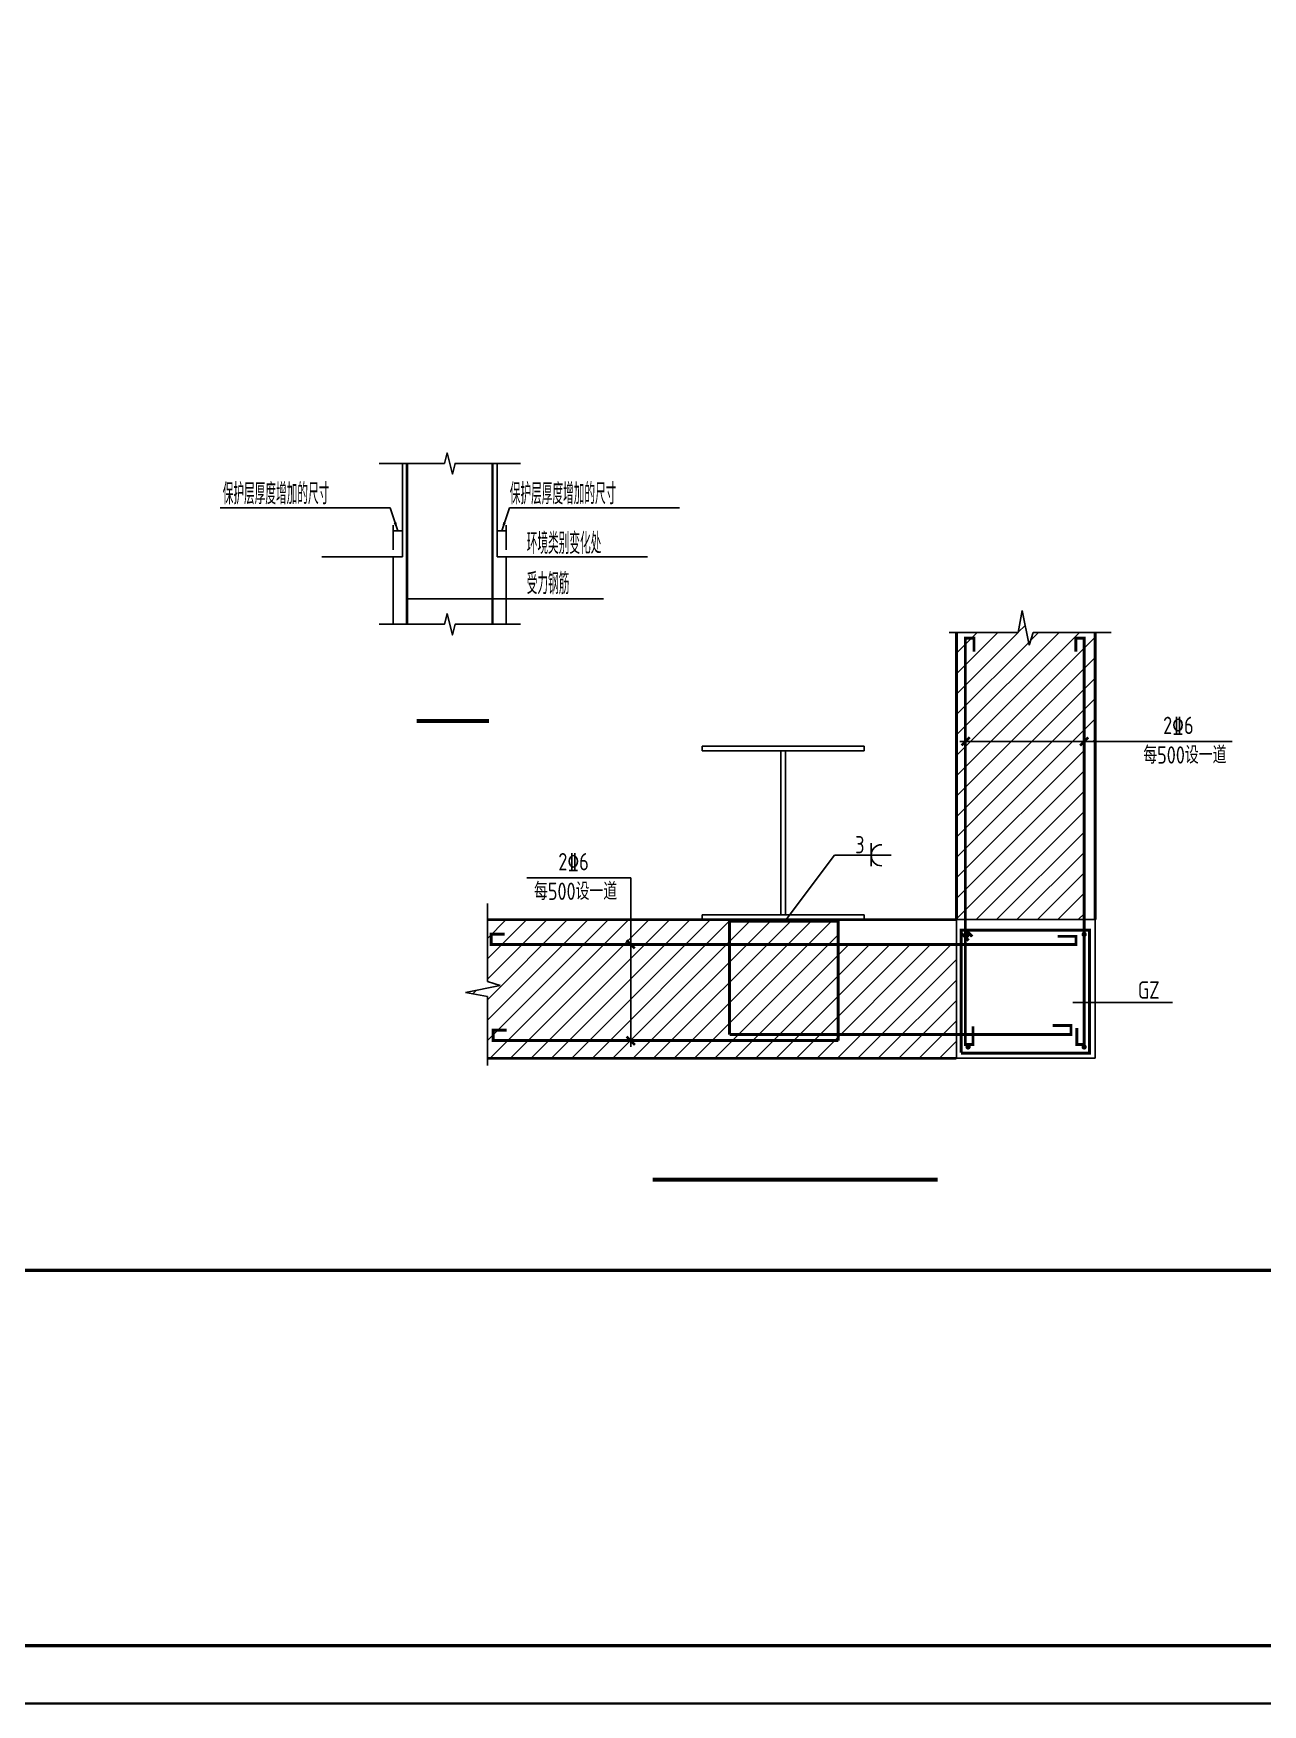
# Model space of a CAD drawing. Extents: x 447413 to 2975780, y -1432727 to 1301644.
# Drawn here: x 2679547 to 2711463, y 250359 to 293757 of the extents above; entities that cross this region are included whole.
import ezdxf

# ---------------------------------------------------------------- set-up
doc = ezdxf.new("R2010")
doc.units = 0
doc.header["$LTSCALE"] = 1000
doc.header["$MEASUREMENT"] = 0
doc.linetypes.add('HIDDEN', pattern=[7, 5, -2])
for name, color, linetype in [('AXIS', 3, 'Continuous'), ('GL', 160, 'Continuous'), ('OTHER', 7, 'Continuous'), ('PUB-DIM', 3, 'Continuous'), ('PUB_DIM', 3, 'Continuous'), ('SHM', 7, 'Continuous'), ('图框', 253, 'Continuous')]:
    doc.layers.add(name, color=color, linetype=linetype)
doc.styles.add('_HZTXT', font='tssdeng.shx', dxfattribs={"width": 0.7, "bigfont": 'HZTXT.shx'})
doc.styles.add('DIM_FONT', font='SIMPLEX', dxfattribs={"width": 0.8})
doc.styles.add('TSSD_Dimension', font='sysz.shx', dxfattribs={"width": 0.7, "bigfont": 'syfs.shx'})
doc.dimstyles.new('normal', dxfattribs={"dimtxt": 300, "dimasz": 2, "dimexe": 250, "dimexo": 300, "dimgap": 150, "dimtad": 1, "dimdec": 0, "dimzin": 0, "dimdsep": 46, "dimtxsty": 'DIM_FONT', "dimcen": 0.09, "dimclrt": 7, "dimadec": 0, "dimazin": 0, "dimtfac": 1, "dimtdec": 0, "dimtix": 1, "dimtmove": 2, "dimatfit": 3, "dimfxl": 0, "dimtolj": 1, "dimtzin": 0, "dimarcsym": 0})
pattern_1 = [(45, (31747.06, -65563.13), (-176.7767, 176.7767), [])]

# ---------------------------------------------------------------- blocks, each defined once
blk = doc.blocks.new('A$C6B0021A6')
at = {"layer": '图框', "color": 2, "const_width": 40, "elevation": -84000}
blk.add_lwpolyline([(20, 84120), (118920, 84120), (118920, 20), (20, 20)], close=True, dxfattribs=at)
at = {"layer": '图框', "color": 153, "const_width": 58, "elevation": -84000}
for points in [[(111420, 1020), (2520, 1020), (2520, 83120), (111420, 83120)], [(111420, 83120), (117920, 83120), (117920, 1020), (111420, 1020)]]:
    blk.add_lwpolyline(points, close=True, dxfattribs=at)
blk = doc.blocks.new('*D59')
at = {"layer": 'Defpoints', "color": 0, "ltscale": 99, "transparency": 16777216}
for p in [(-268112, 295206), (-268271, 294880), (-268112, 294880)]:
    blk.add_point(p, dxfattribs=at)
at = {"layer": 'SHM', "color": 0, "lineweight": -2, "ltscale": 99, "transparency": 16777216}
for p, q in [((-268271, 294880), (-268271, 295306)), ((-268270, 295206), (-268113, 295206)), ((-268112, 294880), (-268112, 295306))]:
    blk.add_line(p, q, dxfattribs=at)
at = {"layer": 'SHM', "color": 0, "ltscale": 99, "transparency": 16777216}
for points in [[(-268270, 295206), (-268270, 295206), (-268271, 295206)], [(-268113, 295206), (-268113, 295206), (-268112, 295206)]]:
    blk.add_solid(points, dxfattribs=at)
blk = doc.blocks.new('*D60')
at = {"layer": 'Defpoints', "color": 0, "ltscale": 99, "transparency": 16777216}
for p in [(-266473, 295206), (-266473, 294880), (-266314, 294880)]:
    blk.add_point(p, dxfattribs=at)
at = {"layer": 'SHM', "color": 0, "lineweight": -2, "ltscale": 99, "transparency": 16777216}
for p, q in [((-266473, 294880), (-266473, 295306)), ((-266315, 295206), (-266472, 295206)), ((-266314, 294880), (-266314, 295306))]:
    blk.add_line(p, q, dxfattribs=at)
at = {"layer": 'SHM', "color": 0, "ltscale": 99, "transparency": 16777216}
for points in [[(-266472, 295206), (-266472, 295206), (-266473, 295206)], [(-266315, 295206), (-266315, 295206), (-266314, 295206)]]:
    blk.add_solid(points, dxfattribs=at)
blk = doc.blocks.new('A$C000444F6')
h = blk.add_hatch()
h.set_pattern_fill('ANSI31', color=256, scale=2000, style=0)
h.set_pattern_definition(pattern_1)
h.paths.add_polyline_path([(10579, 7623), (12826, 7623), (12826, 9510), (11756, 9510), (11686, 9290), (11566, 9890), (11496, 9510), (10426, 9510), (10426, 4539), (10579, 4539)])
h.paths.add_polyline_path([(10579, 4539), (12635, 4539), (12635, 7623), (10586, 7623), (10579, 7616)], flags=16)
h = blk.add_hatch()
h.set_pattern_fill('ANSI31', color=256, scale=2000, style=0)
h.set_pattern_definition(pattern_1)
h.paths.add_polyline_path([(8380, 4106), (8380, 2548), (10426, 2548), (10426, 4106)])
h.paths.add_polyline_path([(6499, 2548), (8380, 2548), (8380, 4106), (6499, 4106)], flags=17)
h.paths.add_polyline_path([(4788, 2444), (8380, 2444), (8380, 2548), (6499, 2548), (6499, 4106), (4788, 4106)], flags=17)
h.paths.add_polyline_path([(4788, 4539), (4788, 4110), (4793, 4106), (6499, 4106), (6499, 4539)], flags=17)
h.paths.add_polyline_path([(8380, 4106), (8380, 4508), (6499, 4508), (6499, 4106)], flags=17)
h.paths.add_polyline_path([(2307, 4539), (2307, 3469), (2527, 3399), (1927, 3279), (2307, 3209), (2307, 2139), (10426, 2139), (10426, 2548), (8380, 2548), (8380, 2444), (4788, 2444), (4788, 2441), (4785, 2444), (4788, 2444), (4788, 4539)])
for p, q in [((10483, 7623), (15199, 7623)), ((2988, 5263), (4788, 5263)), ((4788, 2338), (4788, 5263))]:
    blk.add_line(p, q)
at = {"const_width": 45}
for points in [[(10515, 7553), (10656, 7694)], [(12565, 7553), (12706, 7694)], [(10426, 4539), (2307, 4539)], [(4859, 4040), (4717, 4181)], [(4859, 2370), (4717, 2512)], [(10426, 2139), (2307, 2139)]]:
    blk.add_lwpolyline(points, dxfattribs=at)
at = {"layer": 'AXIS'}
for p, q in [((8949, 5862), (8949, 5461)), ((7480, 4542), (8315, 5655)), ((8315, 5655), (9297, 5655)), ((12442, 3103), (14165, 3103))]:
    blk.add_line(p, q, dxfattribs=at)
at = {"layer": 'AXIS', "const_width": 50}
for points in [[(10729, 9177), (10729, 9410), (10579, 9410), (10579, 2378), (10712, 2378), (10712, 2692)], [(12493, 9177), (12493, 9410), (12635, 9410), (12635, 2378), (12511, 2378), (12511, 2661)], [(8380, 2444), (8380, 2444), (8380, 2444), (8380, 2444), (8380, 4508), (6499, 4508), (6499, 2548)], [(2603, 4287), (2370, 4287), (2370, 4106), (12495, 4106), (12495, 4250), (12181, 4250)], [(2640, 2626), (2407, 2626), (2407, 2444), (8380, 2444)], [(6499, 2548), (12408, 2548), (12408, 2706), (12094, 2706)]]:
    blk.add_lwpolyline(points, dxfattribs=at)
at = {"layer": 'AXIS'}
blk.add_arc((9132, 5652), 183, 90, 270, dxfattribs=at)
at = {"layer": 'GL'}
for p, q in [((10426, 9510), (10426, 4539)), ((12826, 9510), (12826, 4539)), ((6026, 7539), (6026, 7459)), ((6026, 7539), (8826, 7539)), ((8826, 7539), (8826, 7459)), ((6026, 7459), (8826, 7459)), ((7386, 4619), (7386, 7459)), ((7466, 4619), (7466, 7459)), ((2307, 4539), (12826, 4539)), ((6026, 4539), (6026, 4619)), ((6026, 4619), (8826, 4619)), ((8826, 4539), (8826, 4619)), ((10426, 2139), (10426, 4539)), ((12826, 2139), (12826, 4539)), ((2307, 2139), (12826, 2139))]:
    blk.add_line(p, q, dxfattribs=at)
at = {"layer": 'GL', "const_width": 50}
for points in [[(10426, 4539), (10426, 9510)], [(12826, 4539), (12826, 9510)]]:
    blk.add_lwpolyline(points, dxfattribs=at)
at = {"layer": 'OTHER'}
for p, q in [((11496, 9510), (11566, 9890)), ((11566, 9890), (11686, 9290)), ((10298, 9510), (11496, 9510)), ((11686, 9290), (11756, 9510)), ((11756, 9510), (13106, 9510)), ((2307, 3469), (2307, 4819)), ((1927, 3279), (2527, 3399)), ((2307, 3209), (1927, 3279)), ((2527, 3399), (2307, 3469)), ((2307, 2011), (2307, 3209))]:
    blk.add_line(p, q, dxfattribs=at)
at = {"layer": 'PUB-DIM', "const_width": 50}
for points in [[(10509, 2233), (10509, 4357), (12731, 4357), (12731, 2227), (10502, 2227)], [(10571, 4374), (10698, 4246)], [(10509, 4304), (10636, 4176)]]:
    blk.add_lwpolyline(points, dxfattribs=at)
at = {"layer": 'PUB-DIM', "const_width": 45}
for points in [[(10605, 4242, 1), (10605, 4287, 1)], [(12637, 4259, 1), (12637, 4304, 1)], [(10627, 2311, 1), (10627, 2356, 1)], [(12636, 2311, 1), (12636, 2356, 1)]]:
    blk.add_lwpolyline(points, format="xyb", close=True, dxfattribs=at)
at = {"layer": 'PUB_DIM', "const_width": 70}
blk.add_lwpolyline([(5167, 35), (10103, 35)], dxfattribs=at)
at = {"layer": 'AXIS', "style": '_HZTXT', "width": 0.8}
for s, p in [('2%%1326', (14004, 7751)), ('每500设一道', (13660, 7239)), ('3', (8673, 5686)), ('2%%1326', (3534, 5391)), ('每500设一道', (3113, 4879)), ('GZ', (13568, 3169))]:
    blk.add_text(s, height=300, dxfattribs=at).set_placement(p)
blk = doc.blocks.new('A$C7C4A07C2')
at = {"layer": 'PUB_DIM', "const_width": 70}
blk.add_lwpolyline([(3398.4, 35), (4654.5, 35)], dxfattribs=at)
at = {"layer": 'SHM', "ltscale": 99}
for p, q in [((3154.3, 2877.6), (3154.3, 4492)), ((4794, 2877.6), (4794, 4492)), ((2995.9, 1708.1), (2995.9, 2877.6)), ((2995.9, 2877.6), (3154.3, 2877.6)), ((4794, 2877.6), (4952.4, 2877.6)), ((4952.4, 1708.1), (4952.4, 2877.6)), ((6634.4, 2148.3), (3233.6, 2148.3))]:
    blk.add_line(p, q, dxfattribs=at)
at = {"layer": 'SHM', "linetype": 'HIDDEN'}
for p, q in [((1756.6, 2877.6), (2995.9, 2877.6)), ((4952.4, 2877.6), (7394.8, 2877.6))]:
    blk.add_line(p, q, dxfattribs=at)
at = {"layer": 'SHM', "ltscale": 99}
for points in [[(2751.7, 4492), (3882.6, 4492), (3928.4, 4675), (4019.9, 4309), (4065.6, 4492), (5196.6, 4492)], [(2751.7, 1708.1), (3882.6, 1708.1), (3928.4, 1891.1), (4019.9, 1525.1), (4065.6, 1708.1), (5196.6, 1708.1)]]:
    blk.add_lwpolyline(points, dxfattribs=at)
at = {"layer": 'SHM', "ltscale": 99, "const_width": 42.7}
for points in [[(3233.6, 1708.1), (3233.6, 4492)], [(4714.7, 1708.1), (4714.7, 4492)]]:
    blk.add_lwpolyline(points, dxfattribs=at)
at = {"layer": 'SHM', "ltscale": 99, "style": 'TSSD_Dimension', "width": 0.7}
for s, p in [('保护层厚度增加的尺寸', (44.1, 3784.9)), ('保护层厚度增加的尺寸', (5013.1, 3784.9)), ('环境类别变化处', (5306.6, 2925.7)), ('受力钢筋', (5306.6, 2228.6))]:
    blk.add_text(s, height=366, dxfattribs=at).set_placement(p)
at = {"layer": 'SHM', "ltscale": 99}
dim = blk.add_linear_dim(base=(3154.3, 3323.6), p1=(2995.9, 2997.2), p2=(3154.3, 2997.2), text=' ', dimstyle='normal', override={"dimasz": 0.6, "dimexe": 100, "dimexo": 0, "dimtxsty": 'TSSD_Dimension', "dimdle": 0}, dxfattribs=at)
dim.commit()
dim.dimension.update_dxf_attribs({"geometry": '*D59', "text_midpoint": (3075.1, 3323.6), "insert": (271266.8, -291882.7)})
dim = blk.add_linear_dim(base=(4794, 3323.6), p1=(4952.4, 2997.2), p2=(4794, 2997.2), angle=180, text=' ', dimstyle='normal', override={"dimasz": 0.6, "dimexe": 100, "dimexo": 0, "dimtxsty": 'TSSD_Dimension'}, dxfattribs=at)
dim.commit()
dim.dimension.update_dxf_attribs({"geometry": '*D60', "text_midpoint": (4873.2, 3323.6), "insert": (271266.8, -291882.7)})
for points in [[(3074.4, 3323.6), (2942.7, 3722.6), (0, 3722.6)], [(4873.9, 3323.6), (5005.5, 3722.6), (7948.3, 3722.6)]]:
    blk.add_leader(points, dimstyle='normal', override={"dimasz": 150, "dimtad": 0, "dimtxsty": 'TSSD_Dimension'}, dxfattribs=at)

msp = doc.modelspace()

# ---------------------------------------------------------------- block references
at = {"xscale": 1.5, "yscale": 1.5, "zscale": 1.5, "rotation": 270}
msp.add_blockref('A$C6B0021A6', (2617168.3, 428769.5, 252000), dxfattribs=at)
at = {"xscale": 1.5, "yscale": 1.5, "zscale": 1.5}
for name, p in [('A$C7C4A07C2', (2684396.9, 275851.4, 252000)), ('A$C000444F6', (2687875, 263936.3, 126000))]:
    msp.add_blockref(name, p, dxfattribs=at)

doc.saveas('drawing.dxf')
